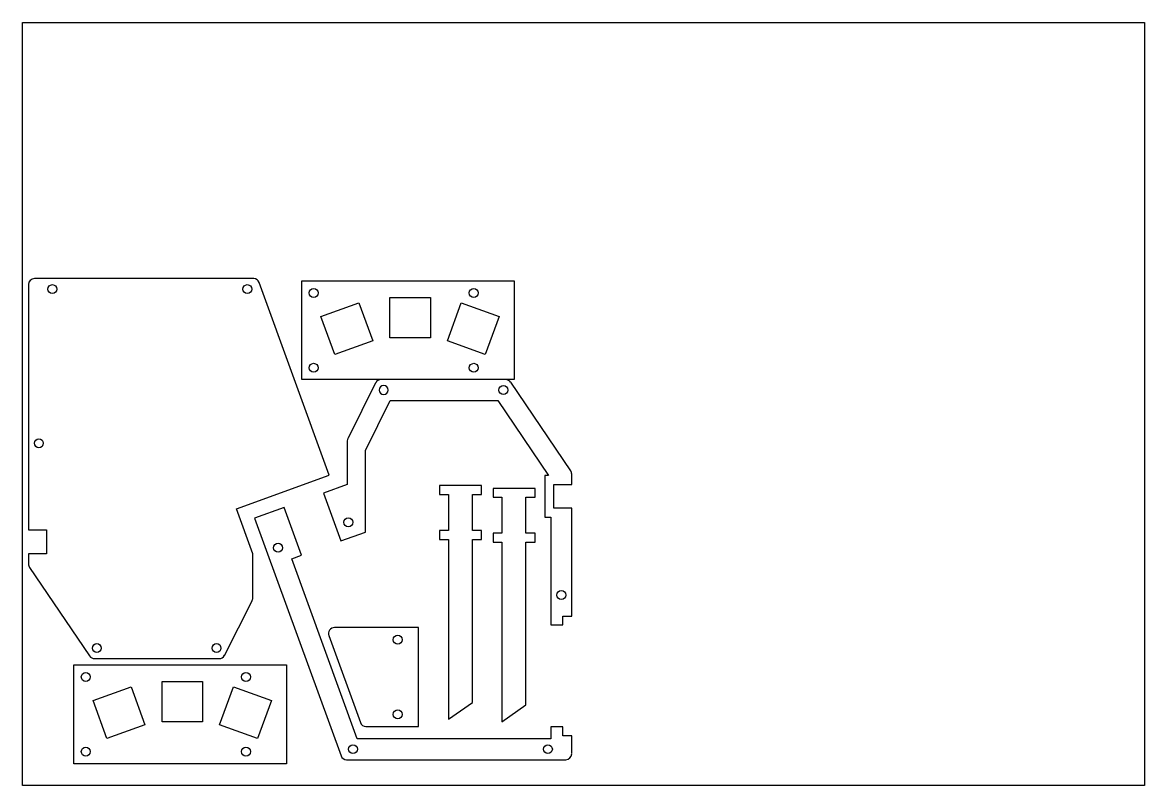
# Model space of a CAD drawing. Extents: x 0 to 375, y 0 to 255.
import ezdxf

# ---------------------------------------------------------------- set-up
doc = ezdxf.new("R2010")
doc.units = 0
doc.layers.add('LAGER_1', color=7, linetype='CONTINUOUS')

# ---------------------------------------------------------------- blocks, each defined once
blk = doc.blocks.new('BLOCK_2')
at = {"layer": 'LAGER_1'}
blk.add_lwpolyline([(0, 0), (0, 255.02), (375.03, 255.02), (375.03, 0), (0, 0)], dxfattribs=at)
at = {"layer": 'LAGER_1', "color": 7}
for points in [[(77.28, 169.42), (4, 169.42)], [(2.03, 167.39), (2.03, 85.41), (8, 85.41), (8, 77.41), (2.03, 77.41), (2.03, 74.04)], [(102.55, 103.76), (79.12, 168.08)], [(164.34, 135.64), (93.35, 135.64), (93.35, 168.66), (164.34, 168.66), (164.34, 135.64)], [(117.09, 148.59), (104.39, 144.02), (99.76, 156.72), (112.46, 161.29), (117.09, 148.59)], [(136.33, 149.61), (122.81, 149.61), (122.81, 163.13), (136.33, 163.13), (136.33, 149.61)], [(154.69, 144.02), (142.05, 148.59), (146.62, 161.29), (159.32, 156.72), (154.69, 144.02)], [(161.54, 135.64), (119.82, 135.64)], [(118.05, 134.56), (108.84, 116.08)], [(183.26, 105.16), (163.2, 134.75)], [(114.62, 84.71), (114.62, 112.01), (122.94, 128.65), (158.88, 128.65)], [(158.88, 128.65), (175.83, 103.63)], [(108.58, 115.19), (108.58, 100.65)], [(77.03, 77.41), (71.56, 92.46), (102.55, 103.76)], [(175.83, 103.63), (174.62, 103.63), (174.62, 89.66), (176.59, 89.66)], [(183.58, 100.65), (183.58, 104.01)], [(108.58, 100.65), (100.58, 97.73)], [(100.58, 97.73), (106.43, 81.79)], [(139.38, 100.27), (139.38, 97.22)], [(153.42, 100.27), (139.38, 100.27)], [(153.42, 97.22), (153.42, 100.27)], [(157.29, 99.31), (157.29, 96.33)], [(171.32, 99.31), (157.29, 99.31)], [(171.32, 96.33), (171.32, 99.31)], [(177.61, 100.65), (183.58, 100.65)], [(183.58, 92.65), (177.61, 92.65), (177.61, 100.65)], [(139.38, 97.22), (142.43, 97.22), (142.43, 85.22), (139.38, 85.22)], [(150.43, 85.22), (150.43, 97.22), (153.42, 97.22)], [(157.29, 96.33), (160.27, 96.33), (160.27, 84.33), (157.29, 84.33)], [(168.27, 84.33), (168.27, 96.33), (171.32, 96.33)], [(87.44, 92.96), (77.6, 89.34), (106.49, 9.97)], [(93.28, 76.96), (87.44, 92.96)], [(183.58, 56.64), (183.58, 92.65)], [(176.59, 89.66), (176.59, 53.66)], [(106.43, 81.79), (114.62, 84.71)], [(139.38, 85.22), (139.38, 82.23), (142.43, 82.23)], [(153.42, 85.22), (150.43, 85.22)], [(153.42, 82.23), (153.42, 85.22)], [(157.29, 84.33), (157.29, 81.34), (160.27, 81.34)], [(171.32, 84.33), (168.27, 84.33)], [(171.32, 81.34), (171.32, 84.33)], [(142.43, 82.23), (142.43, 22.22), (150.43, 27.81), (150.43, 82.23), (153.42, 82.23)], [(160.27, 81.34), (160.27, 21.27), (168.27, 26.92), (168.27, 81.34), (171.32, 81.34)], [(77.03, 62.86), (77.03, 77.41)], [(176.59, 19.62), (176.59, 15.62), (111.89, 15.62), (89.98, 75.76), (93.28, 76.96)], [(2.35, 72.9), (22.42, 43.31)], [(67.56, 43.5), (76.84, 61.98)], [(176.59, 53.66), (180.59, 53.66), (180.59, 56.64), (183.58, 56.64)], [(132.4, 52.77), (104.27, 52.77)], [(132.4, 19.75), (132.4, 52.77)], [(102.43, 50.1), (112.97, 21.08)], [(24.07, 42.42), (65.79, 42.42)], [(88.2, 7.3), (17.21, 7.3), (17.21, 40.32), (88.2, 40.32), (88.2, 7.3)], [(60.13, 21.34), (46.67, 21.34), (46.67, 34.8), (60.13, 34.8), (60.13, 21.34)], [(40.96, 20.32), (28.26, 15.68), (23.62, 28.38), (36.32, 33.02), (40.96, 20.32)], [(78.55, 15.68), (65.91, 20.32), (70.49, 33.02), (83.19, 28.38), (78.55, 15.68)], [(114.81, 19.75), (132.4, 19.75)], [(183.58, 16.64), (180.59, 16.64), (180.59, 19.62), (176.59, 19.62)], [(183.58, 10.67), (183.58, 16.64)], [(108.39, 8.64), (181.61, 8.64)]]:
    blk.add_lwpolyline(points, dxfattribs=at)
for points in [[(4.03, 169.42), (2.93, 169.42), (2.03, 168.52), (2.03, 167.42)], [(79.13, 168.1), (78.84, 168.89), (78.09, 169.42), (77.25, 169.42)], [(119.86, 135.64), (119.1, 135.64), (118.41, 135.21), (118.07, 134.53)], [(163.17, 134.76), (162.8, 135.31), (162.18, 135.64), (161.51, 135.64)], [(108.8, 116.05), (108.66, 115.77), (108.58, 115.47), (108.58, 115.16)], [(183.58, 104.04), (183.58, 104.44), (183.46, 104.84), (183.23, 105.17)], [(2.03, 74.01), (2.03, 73.61), (2.15, 73.22), (2.38, 72.89)], [(76.81, 62), (76.95, 62.28), (77.03, 62.59), (77.03, 62.9)], [(22.44, 43.3), (22.81, 42.75), (23.43, 42.42), (24.1, 42.42)], [(65.75, 42.42), (66.51, 42.42), (67.2, 42.85), (67.54, 43.52)], [(112.96, 21.06), (113.25, 20.27), (114, 19.75), (114.84, 19.75)], [(106.48, 9.95), (106.77, 9.16), (107.52, 8.64), (108.36, 8.64)], [(181.58, 8.64), (182.68, 8.64), (183.58, 9.53), (183.58, 10.64)]]:
    blk.add_open_spline(points, degree=3, dxfattribs=at)
for points, knots in [([(10, 167.39), (9.18, 167.39), (8.51, 166.72), (8.51, 165.89), (8.51, 165.07), (9.18, 164.4), (10, 164.4), (10.83, 164.4), (11.49, 165.07), (11.49, 165.89), (11.49, 166.72), (10.83, 167.39), (10, 167.39)], [0, 0, 0, 0, 1, 1, 1, 2, 2, 2, 3, 3, 3, 4, 4, 4, 4]), ([(75.15, 167.39), (74.33, 167.39), (73.66, 166.72), (73.66, 165.89), (73.66, 165.07), (74.33, 164.4), (75.15, 164.4), (75.98, 164.4), (76.64, 165.07), (76.64, 165.89), (76.64, 166.72), (75.98, 167.39), (75.15, 167.39)], [0, 0, 0, 0, 1, 1, 1, 2, 2, 2, 3, 3, 3, 4, 4, 4, 4]), ([(97.31, 166.12), (96.49, 166.12), (95.82, 165.45), (95.82, 164.62), (95.82, 163.8), (96.49, 163.13), (97.31, 163.13), (98.14, 163.13), (98.81, 163.8), (98.81, 164.62), (98.81, 165.45), (98.14, 166.12), (97.31, 166.12)], [0, 0, 0, 0, 1, 1, 1, 2, 2, 2, 3, 3, 3, 4, 4, 4, 4]), ([(150.84, 166.12), (150.02, 166.12), (149.35, 165.45), (149.35, 164.62), (149.35, 163.8), (150.02, 163.13), (150.84, 163.13), (151.67, 163.13), (152.34, 163.8), (152.34, 164.62), (152.34, 165.45), (151.67, 166.12), (150.84, 166.12)], [0, 0, 0, 0, 1, 1, 1, 2, 2, 2, 3, 3, 3, 4, 4, 4, 4]), ([(97.31, 141.1), (96.49, 141.1), (95.82, 140.43), (95.82, 139.6), (95.82, 138.78), (96.49, 138.11), (97.31, 138.11), (98.14, 138.11), (98.81, 138.78), (98.81, 139.6), (98.81, 140.43), (98.14, 141.1), (97.31, 141.1)], [0, 0, 0, 0, 1, 1, 1, 2, 2, 2, 3, 3, 3, 4, 4, 4, 4]), ([(150.84, 141.1), (150.02, 141.1), (149.35, 140.43), (149.35, 139.6), (149.35, 138.78), (150.02, 138.11), (150.84, 138.11), (151.67, 138.11), (152.34, 138.78), (152.34, 139.6), (152.34, 140.43), (151.67, 141.1), (150.84, 141.1)], [0, 0, 0, 0, 1, 1, 1, 2, 2, 2, 3, 3, 3, 4, 4, 4, 4]), ([(120.75, 130.68), (121.57, 130.68), (122.24, 131.35), (122.24, 132.18), (122.24, 133), (121.57, 133.67), (120.75, 133.67), (119.92, 133.67), (119.25, 133), (119.25, 132.18), (119.25, 131.35), (119.92, 130.68), (120.74, 130.68)], [0, 0, 0, 0, 1, 1, 1, 2, 2, 2, 3, 3, 3, 4, 4, 4, 4]), ([(160.75, 130.68), (161.57, 130.68), (162.24, 131.35), (162.24, 132.18), (162.24, 133), (161.57, 133.67), (160.75, 133.67), (159.93, 133.67), (159.26, 133), (159.26, 132.18), (159.26, 131.35), (159.93, 130.68), (160.75, 130.68)], [0, 0, 0, 0, 1, 1, 1, 2, 2, 2, 3, 3, 3, 4, 4, 4, 4]), ([(5.49, 115.89), (4.67, 115.89), (4, 115.22), (4, 114.4), (4, 113.57), (4.67, 112.9), (5.49, 112.9), (6.32, 112.9), (6.98, 113.57), (6.98, 114.39), (6.99, 115.22), (6.32, 115.89), (5.49, 115.89)], [0, 0, 0, 0, 1, 1, 1, 2, 2, 2, 3, 3, 3, 4, 4, 4, 4]), ([(108.93, 86.49), (109.76, 86.49), (110.43, 87.15), (110.43, 87.98), (110.43, 88.8), (109.76, 89.47), (108.93, 89.47), (108.11, 89.47), (107.44, 88.8), (107.44, 87.98), (107.44, 87.16), (108.11, 86.49), (108.93, 86.49)], [0, 0, 0, 0, 1, 1, 1, 2, 2, 2, 3, 3, 3, 4, 4, 4, 4]), ([(85.44, 77.98), (86.26, 77.98), (86.93, 78.65), (86.93, 79.47), (86.93, 80.29), (86.26, 80.96), (85.44, 80.96), (84.62, 80.96), (83.95, 80.29), (83.95, 79.47), (83.95, 78.65), (84.61, 77.98), (85.44, 77.98)], [0, 0, 0, 0, 1, 1, 1, 2, 2, 2, 3, 3, 3, 4, 4, 4, 4]), ([(180.12, 62.17), (180.94, 62.17), (181.61, 62.83), (181.61, 63.66), (181.61, 64.48), (180.94, 65.15), (180.12, 65.15), (179.29, 65.15), (178.63, 64.48), (178.63, 63.66), (178.63, 62.83), (179.29, 62.17), (180.12, 62.17)], [0, 0, 0, 0, 1, 1, 1, 2, 2, 2, 3, 3, 3, 4, 4, 4, 4]), ([(104.3, 52.77), (103.65, 52.77), (103.03, 52.45), (102.66, 51.92), (102.29, 51.38), (102.2, 50.7), (102.42, 50.08)], [0, 0, 0, 0, 1, 1, 1, 2, 2, 2, 2]), ([(123.95, 48.74), (123.95, 47.91), (124.62, 47.24), (125.44, 47.24), (126.27, 47.24), (126.94, 47.91), (126.94, 48.74), (126.94, 49.56), (126.27, 50.23), (125.44, 50.23), (124.62, 50.23), (123.95, 49.56), (123.95, 48.74)], [0, 0, 0, 0, 1, 1, 1, 2, 2, 2, 3, 3, 3, 4, 4, 4, 4]), ([(24.86, 47.43), (24.04, 47.43), (23.37, 46.77), (23.37, 45.94), (23.37, 45.12), (24.04, 44.45), (24.86, 44.45), (25.68, 44.45), (26.35, 45.12), (26.35, 45.94), (26.35, 46.77), (25.68, 47.43), (24.86, 47.43)], [0, 0, 0, 0, 1, 1, 1, 2, 2, 2, 3, 3, 3, 4, 4, 4, 4]), ([(64.87, 47.43), (64.04, 47.43), (63.37, 46.77), (63.37, 45.94), (63.37, 45.12), (64.04, 44.45), (64.86, 44.45), (65.69, 44.45), (66.36, 45.12), (66.36, 45.94), (66.36, 46.77), (65.69, 47.43), (64.87, 47.43)], [0, 0, 0, 0, 1, 1, 1, 2, 2, 2, 3, 3, 3, 4, 4, 4, 4]), ([(21.18, 37.78), (20.35, 37.78), (19.69, 37.11), (19.68, 36.29), (19.68, 35.47), (20.35, 34.8), (21.18, 34.8), (22, 34.8), (22.67, 35.47), (22.67, 36.29), (22.67, 37.11), (22, 37.78), (21.18, 37.78)], [0, 0, 0, 0, 1, 1, 1, 2, 2, 2, 3, 3, 3, 4, 4, 4, 4]), ([(74.71, 37.78), (73.88, 37.78), (73.22, 37.11), (73.22, 36.29), (73.22, 35.47), (73.88, 34.8), (74.71, 34.8), (75.53, 34.8), (76.2, 35.47), (76.2, 36.29), (76.2, 37.11), (75.53, 37.78), (74.71, 37.78)], [0, 0, 0, 0, 1, 1, 1, 2, 2, 2, 3, 3, 3, 4, 4, 4, 4]), ([(123.95, 23.78), (123.95, 22.96), (124.62, 22.29), (125.44, 22.29), (126.27, 22.29), (126.94, 22.96), (126.94, 23.78), (126.94, 24.6), (126.27, 25.27), (125.44, 25.27), (124.62, 25.27), (123.95, 24.61), (123.95, 23.78)], [0, 0, 0, 0, 1, 1, 1, 2, 2, 2, 3, 3, 3, 4, 4, 4, 4]), ([(21.18, 12.83), (20.35, 12.83), (19.69, 12.16), (19.68, 11.33), (19.68, 10.51), (20.35, 9.84), (21.18, 9.84), (22, 9.84), (22.67, 10.51), (22.67, 11.33), (22.67, 12.16), (22, 12.83), (21.18, 12.83)], [0, 0, 0, 0, 1, 1, 1, 2, 2, 2, 3, 3, 3, 4, 4, 4, 4]), ([(74.71, 12.83), (73.88, 12.83), (73.22, 12.16), (73.22, 11.33), (73.22, 10.51), (73.88, 9.84), (74.71, 9.84), (75.53, 9.84), (76.2, 10.51), (76.2, 11.33), (76.2, 12.16), (75.53, 12.83), (74.71, 12.83)], [0, 0, 0, 0, 1, 1, 1, 2, 2, 2, 3, 3, 3, 4, 4, 4, 4]), ([(110.46, 10.67), (111.28, 10.67), (111.95, 11.34), (111.95, 12.16), (111.95, 12.98), (111.28, 13.65), (110.46, 13.65), (109.63, 13.65), (108.97, 12.98), (108.97, 12.16), (108.97, 11.34), (109.63, 10.67), (110.46, 10.67)], [0, 0, 0, 0, 1, 1, 1, 2, 2, 2, 3, 3, 3, 4, 4, 4, 4]), ([(175.61, 10.67), (176.43, 10.67), (177.1, 11.34), (177.1, 12.16), (177.1, 12.98), (176.43, 13.65), (175.61, 13.65), (174.79, 13.65), (174.12, 12.98), (174.12, 12.16), (174.12, 11.34), (174.78, 10.67), (175.61, 10.67)], [0, 0, 0, 0, 1, 1, 1, 2, 2, 2, 3, 3, 3, 4, 4, 4, 4])]:
    blk.add_open_spline(points, degree=3, knots=knots, dxfattribs=at)

msp = doc.modelspace()

# ---------------------------------------------------------------- block references
at = {"layer": 'LAGER_1'}
msp.add_blockref('BLOCK_2', (0, 0), dxfattribs=at)

doc.saveas('drawing.dxf')
